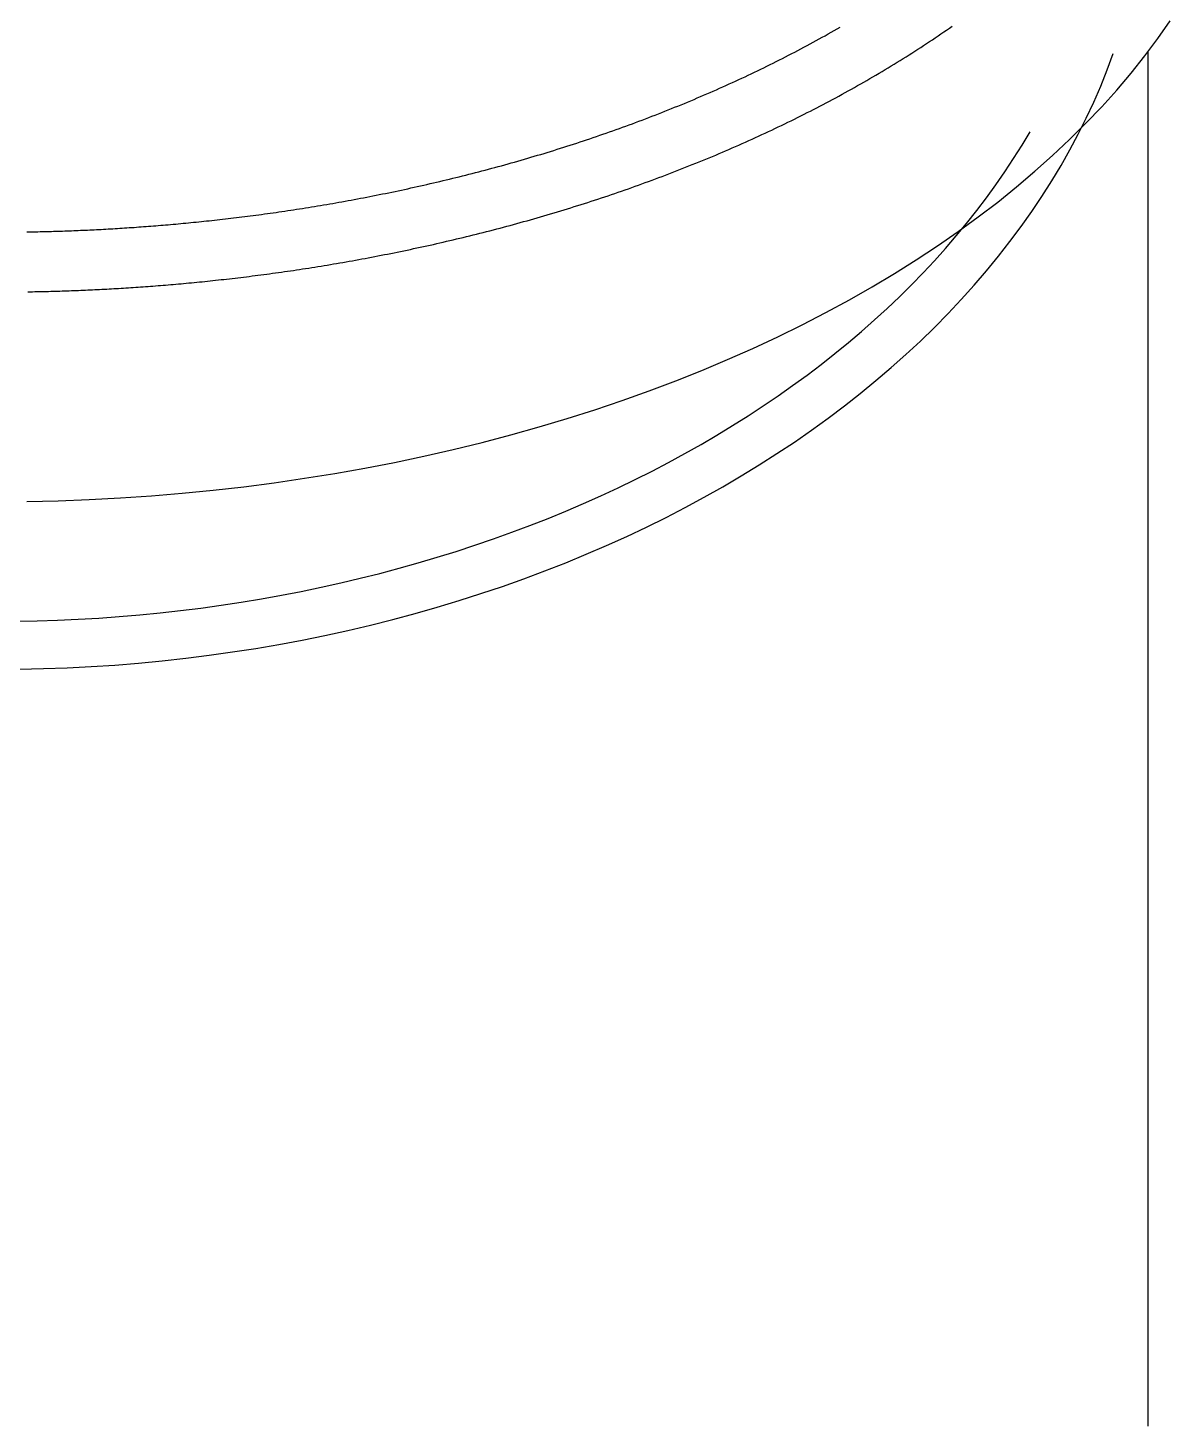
# Model space of a CAD drawing. Extents: x -6.6 to 53.7, y -19.1 to 40.6.
# Drawn here: x 44.38 to 51.12, y 22.72 to 30.97 of the extents above; entities that cross this region are included whole.
import ezdxf

# ---------------------------------------------------------------- set-up
doc = ezdxf.new("R2010")
doc.units = 0
doc.layers.get('0').update_dxf_attribs({"linetype": 'CONTINUOUS'})

msp = doc.modelspace()

# ---------------------------------------------------------------- linework, layer by layer
at = {"color": 7, "linetype": 'CONTINUOUS'}
msp.add_line((50.9877, 22.7211), (50.9877, 30.8346), dxfattribs=at)
at = {"color": 7}
for points in [[(44.3712, 29.7697, 0), (44.3843, 29.7699, 0), (44.3974, 29.7701, 0), (44.4105, 29.7703, 0), (44.4237, 29.7706, 0), (44.4368, 29.7708, 0), (44.4499, 29.7711, 0), (44.463, 29.7714, 0), (44.4762, 29.7717, 0), (44.4893, 29.772, 0), (44.5025, 29.7724, 0), (44.5157, 29.7727, 0), (44.5288, 29.7731, 0), (44.542, 29.7735, 0), (44.5553, 29.7739, 0), (44.5685, 29.7743, 0), (44.5817, 29.7747, 0), (44.595, 29.7752, 0), (44.6082, 29.7756, 0), (44.6215, 29.7761, 0), (44.6348, 29.7766, 0), (44.6481, 29.7771, 0), (44.6615, 29.7777, 0), (44.6748, 29.7782, 0), (44.6882, 29.7788, 0), (44.7016, 29.7793, 0), (44.715, 29.7799, 0), (44.7285, 29.7805, 0), (44.7419, 29.7812, 0), (44.7554, 29.7818, 0), (44.7689, 29.7825, 0), (44.7825, 29.7832, 0), (44.7961, 29.7838, 0), (44.8097, 29.7846, 0), (44.8233, 29.7853, 0), (44.8369, 29.786, 0), (44.8506, 29.7868, 0), (44.8643, 29.7876, 0), (44.8781, 29.7884, 0), (44.8919, 29.7892, 0), (44.9057, 29.79, 0), (44.9195, 29.7909, 0), (44.9334, 29.7918, 0), (44.9473, 29.7926, 0), (44.9613, 29.7935, 0), (44.9753, 29.7945, 0), (44.9893, 29.7954, 0), (45.0033, 29.7964, 0), (45.0174, 29.7974, 0), (45.0316, 29.7984, 0), (45.0458, 29.7994, 0), (45.06, 29.8004, 0), (45.0743, 29.8015, 0), (45.0886, 29.8026, 0), (45.1029, 29.8037, 0), (45.1174, 29.8048, 0), (45.1318, 29.8059, 0), (45.1463, 29.8071, 0), (45.1608, 29.8083, 0), (45.1754, 29.8095, 0), (45.1901, 29.8108, 0), (45.2048, 29.812, 0), (45.2195, 29.8133, 0), (45.2343, 29.8146, 0), (45.2492, 29.8159, 0), (45.2641, 29.8173, 0), (45.279, 29.8187, 0), (45.294, 29.8201, 0), (45.3091, 29.8215, 0), (45.3242, 29.823, 0), (45.3394, 29.8245, 0), (45.3546, 29.826, 0), (45.3699, 29.8275, 0), (45.3853, 29.8291, 0), (45.4007, 29.8306, 0), (45.4162, 29.8323, 0), (45.4318, 29.8339, 0), (45.4474, 29.8356, 0), (45.4631, 29.8373, 0), (45.4789, 29.839, 0), (45.4947, 29.8408, 0), (45.5106, 29.8425, 0), (45.5265, 29.8444, 0), (45.5425, 29.8462, 0), (45.5586, 29.8481, 0), (45.5748, 29.85, 0), (45.591, 29.8519, 0), (45.6073, 29.8539, 0), (45.6236, 29.8559, 0), (45.64, 29.8579, 0), (45.6565, 29.86, 0), (45.673, 29.8621, 0), (45.6896, 29.8642, 0), (45.7062, 29.8664, 0), (45.723, 29.8686, 0), (45.7397, 29.8708, 0), (45.7566, 29.8731, 0), (45.7734, 29.8754, 0), (45.7904, 29.8777, 0), (45.8074, 29.8801, 0), (45.8244, 29.8825, 0), (45.8416, 29.8849, 0), (45.8587, 29.8874, 0), (45.876, 29.8899, 0), (45.8933, 29.8924, 0), (45.9106, 29.895, 0), (45.928, 29.8976, 0), (45.9454, 29.9003, 0), (45.9629, 29.9029, 0), (45.9804, 29.9057, 0), (45.998, 29.9084, 0), (46.0156, 29.9112, 0), (46.0333, 29.914, 0), (46.051, 29.9169, 0), (46.0687, 29.9198, 0), (46.0865, 29.9227, 0), (46.1044, 29.9257, 0), (46.1222, 29.9287, 0), (46.1402, 29.9318, 0), (46.1581, 29.9349, 0), (46.1761, 29.938, 0), (46.1942, 29.9412, 0), (46.2122, 29.9444, 0), (46.2304, 29.9476, 0), (46.2485, 29.9509, 0), (46.2667, 29.9542, 0), (46.2849, 29.9576, 0), (46.3032, 29.961, 0), (46.3215, 29.9644, 0), (46.3398, 29.9679, 0), (46.3582, 29.9714, 0), (46.3766, 29.9749, 0), (46.3951, 29.9785, 0), (46.4135, 29.9821, 0), (46.432, 29.9858, 0), (46.4506, 29.9895, 0), (46.4691, 29.9933, 0), (46.4877, 29.997, 0), (46.5063, 30.0009, 0), (46.525, 30.0047, 0), (46.5437, 30.0086, 0), (46.5624, 30.0126, 0), (46.5811, 30.0166, 0), (46.5999, 30.0206, 0), (46.6187, 30.0246, 0), (46.6375, 30.0287, 0), (46.6563, 30.0329, 0), (46.6752, 30.0371, 0), (46.6941, 30.0413, 0), (46.713, 30.0456, 0), (46.7319, 30.0499, 0), (46.7508, 30.0542, 0), (46.7698, 30.0586, 0), (46.7888, 30.063, 0), (46.8078, 30.0675, 0), (46.8268, 30.072, 0), (46.8459, 30.0766, 0), (46.865, 30.0812, 0), (46.884, 30.0858, 0), (46.9031, 30.0905, 0), (46.9223, 30.0952, 0), (46.9414, 30.1, 0), (46.9605, 30.1048, 0), (46.9797, 30.1096, 0), (46.9989, 30.1145, 0), (47.0181, 30.1194, 0), (47.0373, 30.1244, 0), (47.0565, 30.1294, 0), (47.0757, 30.1345, 0), (47.0949, 30.1396, 0), (47.1142, 30.1447, 0), (47.1334, 30.1499, 0), (47.1527, 30.1552, 0), (47.1719, 30.1604, 0), (47.1912, 30.1657, 0), (47.2105, 30.1711, 0), (47.2298, 30.1765, 0), (47.2491, 30.182, 0), (47.2684, 30.1875, 0), (47.2877, 30.193, 0), (47.307, 30.1986, 0), (47.3263, 30.2042, 0), (47.3456, 30.2099, 0), (47.3649, 30.2156, 0), (47.3843, 30.2214, 0), (47.4036, 30.2272, 0), (47.4229, 30.233, 0), (47.4422, 30.2389, 0), (47.4615, 30.2448, 0), (47.4809, 30.2508, 0), (47.5002, 30.2569, 0), (47.5195, 30.2629, 0), (47.5388, 30.2691, 0), (47.5581, 30.2752, 0), (47.5775, 30.2814, 0), (47.5968, 30.2877, 0), (47.6161, 30.294, 0), (47.6355, 30.3004, 0), (47.6548, 30.3068, 0), (47.6741, 30.3132, 0), (47.6934, 30.3197, 0), (47.7128, 30.3262, 0), (47.7321, 30.3328, 0), (47.7514, 30.3395, 0), (47.7707, 30.3461, 0), (47.79, 30.3529, 0), (47.8093, 30.3596, 0), (47.8286, 30.3665, 0), (47.8479, 30.3733, 0), (47.8672, 30.3802, 0), (47.8865, 30.3872, 0), (47.9058, 30.3942, 0), (47.925, 30.4012, 0), (47.9443, 30.4083, 0), (47.9635, 30.4155, 0), (47.9828, 30.4227, 0), (48.002, 30.4299, 0), (48.0212, 30.4372, 0), (48.0404, 30.4445, 0), (48.0596, 30.4519, 0), (48.0788, 30.4593, 0), (48.098, 30.4667, 0), (48.1171, 30.4743, 0), (48.1363, 30.4818, 0), (48.1554, 30.4894, 0), (48.1745, 30.4971, 0), (48.1936, 30.5048, 0), (48.2127, 30.5125, 0), (48.2317, 30.5203, 0), (48.2508, 30.5281, 0), (48.2698, 30.536, 0), (48.2888, 30.5439, 0), (48.3078, 30.5519, 0), (48.3268, 30.5599, 0), (48.3458, 30.568, 0), (48.3647, 30.5761, 0), (48.3836, 30.5842, 0), (48.4025, 30.5924, 0), (48.4214, 30.6007, 0), (48.4402, 30.6089, 0), (48.459, 30.6173, 0), (48.4778, 30.6257, 0), (48.4966, 30.6341, 0), (48.5154, 30.6426, 0), (48.5341, 30.6511, 0), (48.5528, 30.6597, 0), (48.5715, 30.6683, 0), (48.5901, 30.6769, 0), (48.6088, 30.6856, 0), (48.6274, 30.6944, 0), (48.6459, 30.7032, 0), (48.6645, 30.712, 0), (48.683, 30.7209, 0), (48.7015, 30.7298, 0), (48.7199, 30.7388, 0), (48.7383, 30.7478, 0), (48.7567, 30.7569, 0), (48.7751, 30.766, 0), (48.7934, 30.7752, 0), (48.8117, 30.7844, 0), (48.8299, 30.7936, 0), (48.8482, 30.8029, 0), (48.8663, 30.8123, 0), (48.8845, 30.8216, 0), (48.9026, 30.8311, 0), (48.9207, 30.8405, 0), (48.9387, 30.8501, 0), (48.9567, 30.8596, 0), (48.9747, 30.8692, 0), (48.9926, 30.8789, 0), (49.0105, 30.8886, 0), (49.0283, 30.8983, 0), (49.0461, 30.9081, 0), (49.0639, 30.9179, 0), (49.0816, 30.9277, 0), (49.0993, 30.9376, 0), (49.1169, 30.9476, 0), (49.1345, 30.9576, 0), (49.1521, 30.9676, 0), (49.1696, 30.9777, 0)], [(44.3767, 29.4161, 0), (44.3902, 29.4164, 0), (44.4037, 29.4166, 0), (44.4172, 29.4168, 0), (44.4307, 29.4171, 0), (44.4442, 29.4173, 0), (44.4577, 29.4176, 0), (44.4712, 29.4179, 0), (44.4848, 29.4183, 0), (44.4983, 29.4186, 0), (44.5119, 29.4189, 0), (44.5254, 29.4193, 0), (44.539, 29.4197, 0), (44.5526, 29.4201, 0), (44.5662, 29.4205, 0), (44.5798, 29.4209, 0), (44.5934, 29.4214, 0), (44.6071, 29.4218, 0), (44.6207, 29.4223, 0), (44.6344, 29.4228, 0), (44.6481, 29.4233, 0), (44.6618, 29.4238, 0), (44.6756, 29.4244, 0), (44.6893, 29.4249, 0), (44.7031, 29.4255, 0), (44.7169, 29.4261, 0), (44.7307, 29.4267, 0), (44.7446, 29.4274, 0), (44.7584, 29.428, 0), (44.7723, 29.4287, 0), (44.7862, 29.4293, 0), (44.8002, 29.43, 0), (44.8142, 29.4308, 0), (44.8282, 29.4315, 0), (44.8422, 29.4322, 0), (44.8563, 29.433, 0), (44.8704, 29.4338, 0), (44.8845, 29.4346, 0), (44.8986, 29.4354, 0), (44.9128, 29.4363, 0), (44.9271, 29.4371, 0), (44.9413, 29.438, 0), (44.9556, 29.4389, 0), (44.9699, 29.4398, 0), (44.9843, 29.4407, 0), (44.9987, 29.4417, 0), (45.0132, 29.4427, 0), (45.0276, 29.4437, 0), (45.0422, 29.4447, 0), (45.0567, 29.4457, 0), (45.0713, 29.4468, 0), (45.086, 29.4478, 0), (45.1007, 29.4489, 0), (45.1154, 29.45, 0), (45.1302, 29.4512, 0), (45.1451, 29.4523, 0), (45.1599, 29.4535, 0), (45.1749, 29.4547, 0), (45.1899, 29.456, 0), (45.2049, 29.4572, 0), (45.22, 29.4585, 0), (45.2351, 29.4598, 0), (45.2503, 29.4611, 0), (45.2655, 29.4624, 0), (45.2808, 29.4638, 0), (45.2962, 29.4652, 0), (45.3116, 29.4666, 0), (45.327, 29.4681, 0), (45.3426, 29.4696, 0), (45.3581, 29.4711, 0), (45.3738, 29.4726, 0), (45.3895, 29.4741, 0), (45.4052, 29.4757, 0), (45.4211, 29.4773, 0), (45.4369, 29.479, 0), (45.4529, 29.4806, 0), (45.4689, 29.4823, 0), (45.485, 29.484, 0), (45.5012, 29.4858, 0), (45.5174, 29.4876, 0), (45.5337, 29.4894, 0), (45.5501, 29.4912, 0), (45.5665, 29.4931, 0), (45.583, 29.495, 0), (45.5996, 29.4969, 0), (45.6162, 29.4989, 0), (45.6329, 29.5009, 0), (45.6497, 29.5029, 0), (45.6665, 29.505, 0), (45.6834, 29.5071, 0), (45.7004, 29.5092, 0), (45.7174, 29.5114, 0), (45.7345, 29.5136, 0), (45.7517, 29.5158, 0), (45.7689, 29.5181, 0), (45.7862, 29.5203, 0), (45.8035, 29.5227, 0), (45.8209, 29.525, 0), (45.8384, 29.5274, 0), (45.8559, 29.5299, 0), (45.8735, 29.5324, 0), (45.8911, 29.5349, 0), (45.9088, 29.5374, 0), (45.9266, 29.54, 0), (45.9444, 29.5426, 0), (45.9622, 29.5453, 0), (45.9801, 29.5479, 0), (45.9981, 29.5507, 0), (46.0161, 29.5534, 0), (46.0342, 29.5562, 0), (46.0523, 29.5591, 0), (46.0704, 29.562, 0), (46.0886, 29.5649, 0), (46.1069, 29.5678, 0), (46.1252, 29.5708, 0), (46.1435, 29.5738, 0), (46.1619, 29.5769, 0), (46.1803, 29.58, 0), (46.1988, 29.5832, 0), (46.2173, 29.5864, 0), (46.2358, 29.5896, 0), (46.2544, 29.5928, 0), (46.2731, 29.5961, 0), (46.2917, 29.5995, 0), (46.3105, 29.6029, 0), (46.3292, 29.6063, 0), (46.348, 29.6097, 0), (46.3668, 29.6132, 0), (46.3857, 29.6168, 0), (46.4046, 29.6204, 0), (46.4235, 29.624, 0), (46.4425, 29.6276, 0), (46.4615, 29.6313, 0), (46.4805, 29.6351, 0), (46.4996, 29.6388, 0), (46.5187, 29.6427, 0), (46.5379, 29.6465, 0), (46.557, 29.6504, 0), (46.5762, 29.6544, 0), (46.5955, 29.6583, 0), (46.6147, 29.6624, 0), (46.634, 29.6664, 0), (46.6533, 29.6705, 0), (46.6727, 29.6747, 0), (46.692, 29.6789, 0), (46.7114, 29.6831, 0), (46.7309, 29.6874, 0), (46.7503, 29.6917, 0), (46.7698, 29.696, 0), (46.7893, 29.7004, 0), (46.8088, 29.7049, 0), (46.8283, 29.7094, 0), (46.8479, 29.7139, 0), (46.8675, 29.7185, 0), (46.8871, 29.7231, 0), (46.9067, 29.7277, 0), (46.9264, 29.7324, 0), (46.946, 29.7372, 0), (46.9657, 29.7419, 0), (46.9854, 29.7468, 0), (47.0051, 29.7516, 0), (47.0248, 29.7566, 0), (47.0446, 29.7615, 0), (47.0644, 29.7665, 0), (47.0841, 29.7716, 0), (47.1039, 29.7766, 0), (47.1237, 29.7818, 0), (47.1436, 29.7869, 0), (47.1634, 29.7922, 0), (47.1832, 29.7974, 0), (47.2031, 29.8027, 0), (47.2229, 29.8081, 0), (47.2428, 29.8135, 0), (47.2627, 29.8189, 0), (47.2826, 29.8244, 0), (47.3025, 29.83, 0), (47.3224, 29.8355, 0), (47.3423, 29.8412, 0), (47.3622, 29.8468, 0), (47.3821, 29.8525, 0), (47.4021, 29.8583, 0), (47.422, 29.8641, 0), (47.4419, 29.87, 0), (47.4619, 29.8759, 0), (47.4818, 29.8818, 0), (47.5017, 29.8878, 0), (47.5217, 29.8938, 0), (47.5416, 29.8999, 0), (47.5616, 29.906, 0), (47.5815, 29.9122, 0), (47.6014, 29.9185, 0), (47.6214, 29.9247, 0), (47.6413, 29.931, 0), (47.6613, 29.9374, 0), (47.6812, 29.9438, 0), (47.7012, 29.9503, 0), (47.7211, 29.9568, 0), (47.7411, 29.9634, 0), (47.7611, 29.97, 0), (47.781, 29.9766, 0), (47.801, 29.9833, 0), (47.8209, 29.9901, 0), (47.8409, 29.9969, 0), (47.8608, 30.0037, 0), (47.8808, 30.0106, 0), (47.9007, 30.0176, 0), (47.9207, 30.0246, 0), (47.9406, 30.0316, 0), (47.9605, 30.0387, 0), (47.9804, 30.0458, 0), (48.0004, 30.053, 0), (48.0203, 30.0603, 0), (48.0402, 30.0675, 0), (48.0601, 30.0749, 0), (48.0799, 30.0823, 0), (48.0998, 30.0897, 0), (48.1197, 30.0972, 0), (48.1395, 30.1047, 0), (48.1594, 30.1122, 0), (48.1792, 30.1199, 0), (48.199, 30.1275, 0), (48.2188, 30.1352, 0), (48.2386, 30.143, 0), (48.2584, 30.1508, 0), (48.2782, 30.1587, 0), (48.2979, 30.1666, 0), (48.3177, 30.1745, 0), (48.3374, 30.1825, 0), (48.3571, 30.1906, 0), (48.3768, 30.1987, 0), (48.3965, 30.2068, 0), (48.4161, 30.215, 0), (48.4358, 30.2232, 0), (48.4554, 30.2315, 0), (48.475, 30.2398, 0), (48.4946, 30.2482, 0), (48.5141, 30.2567, 0), (48.5336, 30.2651, 0), (48.5532, 30.2737, 0), (48.5727, 30.2822, 0), (48.5921, 30.2909, 0), (48.6116, 30.2995, 0), (48.631, 30.3082, 0), (48.6504, 30.317, 0), (48.6698, 30.3258, 0), (48.6891, 30.3347, 0), (48.7084, 30.3436, 0), (48.7277, 30.3525, 0), (48.747, 30.3615, 0), (48.7662, 30.3706, 0), (48.7854, 30.3797, 0), (48.8046, 30.3888, 0), (48.8238, 30.398, 0), (48.8429, 30.4073, 0), (48.862, 30.4166, 0), (48.881, 30.4259, 0), (48.9001, 30.4353, 0), (48.9191, 30.4447, 0), (48.938, 30.4542, 0), (48.957, 30.4637, 0), (48.9759, 30.4733, 0), (48.9947, 30.4829, 0), (49.0136, 30.4926, 0), (49.0323, 30.5023, 0), (49.0511, 30.5121, 0), (49.0698, 30.5219, 0), (49.0885, 30.5317, 0), (49.1071, 30.5416, 0), (49.1257, 30.5516, 0), (49.1443, 30.5616, 0), (49.1628, 30.5716, 0), (49.1813, 30.5817, 0), (49.1997, 30.5918, 0), (49.2181, 30.602, 0), (49.2365, 30.6122, 0), (49.2548, 30.6224, 0), (49.273, 30.6327, 0), (49.2913, 30.6431, 0), (49.3094, 30.6535, 0), (49.3276, 30.6639, 0), (49.3457, 30.6744, 0), (49.3637, 30.6849, 0), (49.3817, 30.6955, 0), (49.3996, 30.7061, 0), (49.4176, 30.7167, 0), (49.4354, 30.7274, 0), (49.4532, 30.7381, 0), (49.471, 30.7489, 0), (49.4887, 30.7597, 0), (49.5063, 30.7705, 0), (49.5239, 30.7814, 0), (49.5415, 30.7924, 0), (49.559, 30.8033, 0), (49.5765, 30.8143, 0), (49.5939, 30.8254, 0), (49.6112, 30.8365, 0), (49.6285, 30.8476, 0), (49.6458, 30.8588, 0), (49.6629, 30.87, 0), (49.6801, 30.8812, 0), (49.6971, 30.8925, 0), (49.7142, 30.9039, 0), (49.7311, 30.9152, 0), (49.748, 30.9266, 0), (49.7649, 30.9381, 0), (49.7817, 30.9495, 0), (49.7984, 30.961, 0), (49.8151, 30.9726, 0), (49.8317, 30.9842, 0)]]:
    msp.add_polyline3d(points, dxfattribs=at)
at = {"color": 7, "linetype": 'CONTINUOUS'}
for points in [[(44.3718, 28.1787, 0), (44.5557, 28.1828, 0), (44.7395, 28.1898, 0), (44.9229, 28.1994, 0), (45.1058, 28.2119, 0), (45.2882, 28.2271, 0), (45.4699, 28.245, 0), (45.6509, 28.2656, 0), (45.831, 28.289, 0), (46.0101, 28.3151, 0), (46.1881, 28.3438, 0), (46.3649, 28.3752, 0), (46.5403, 28.4093, 0), (46.7144, 28.446, 0), (46.8869, 28.4853, 0), (47.0579, 28.5272, 0), (47.227, 28.5716, 0), (47.3944, 28.6186, 0), (47.5598, 28.6681, 0), (47.7232, 28.72, 0), (47.8845, 28.7744, 0), (48.0435, 28.8312, 0), (48.2002, 28.8904, 0), (48.3545, 28.9519, 0), (48.5063, 29.0157, 0), (48.6555, 29.0818, 0), (48.802, 29.1501, 0), (48.9457, 29.2206, 0), (49.0865, 29.2932, 0), (49.2244, 29.368, 0), (49.3593, 29.4447, 0), (49.491, 29.5235, 0), (49.6196, 29.6042, 0), (49.7449, 29.6869, 0), (49.8668, 29.7714, 0), (49.9853, 29.8577, 0), (50.1003, 29.9458, 0), (50.2118, 30.0356, 0), (50.3196, 30.127, 0), (50.4237, 30.22, 0), (50.5241, 30.3146, 0), (50.6207, 30.4106, 0), (50.7134, 30.5081, 0), (50.8021, 30.6069, 0), (50.8869, 30.707, 0), (50.9676, 30.8084, 0), (51.0443, 30.9109, 0), (51.1168, 31.0146, 0)], [(44.3284, 27.1884, 0), (44.4691, 27.1915, 0), (44.6096, 27.1966, 0), (44.7499, 27.2038, 0), (44.89, 27.2131, 0), (45.0298, 27.2244, 0), (45.1692, 27.2377, 0), (45.3082, 27.2531, 0), (45.4468, 27.2705, 0), (45.5848, 27.2899, 0), (45.7222, 27.3114, 0), (45.8589, 27.3348, 0), (45.9949, 27.3603, 0), (46.1302, 27.3877, 0), (46.2646, 27.4171, 0), (46.3981, 27.4485, 0), (46.5307, 27.4818, 0), (46.6623, 27.517, 0), (46.7928, 27.5542, 0), (46.9222, 27.5933, 0), (47.0505, 27.6342, 0), (47.1775, 27.677, 0), (47.3032, 27.7217, 0), (47.4276, 27.7682, 0), (47.5506, 27.8165, 0), (47.6722, 27.8666, 0), (47.7922, 27.9185, 0), (47.9108, 27.9721, 0), (48.0277, 28.0274, 0), (48.143, 28.0844, 0), (48.2566, 28.1431, 0), (48.3685, 28.2035, 0), (48.4785, 28.2655, 0), (48.5868, 28.3291, 0), (48.6931, 28.3942, 0), (48.7975, 28.4609, 0), (48.9, 28.5291, 0), (49.0004, 28.5988, 0), (49.0988, 28.6699, 0), (49.195, 28.7425, 0), (49.2892, 28.8164, 0), (49.3811, 28.8917, 0), (49.4708, 28.9684, 0), (49.5583, 29.0463, 0), (49.6434, 29.1255, 0), (49.7262, 29.206, 0), (49.8067, 29.2876, 0), (49.8847, 29.3704, 0), (49.9603, 29.4543, 0), (50.0334, 29.5393, 0), (50.1041, 29.6254, 0), (50.1722, 29.7124, 0), (50.2377, 29.8005, 0), (50.3006, 29.8895, 0), (50.3609, 29.9793, 0), (50.4186, 30.0701, 0), (50.4736, 30.1617, 0), (50.526, 30.254, 0), (50.5756, 30.3471, 0), (50.6224, 30.4409, 0), (50.6666, 30.5354, 0), (50.7079, 30.6305, 0), (50.7464, 30.7262, 0), (50.7822, 30.8224, 0)], [(44.3094, 27.471, 0), (44.4311, 27.4734, 0), (44.5527, 27.4773, 0), (44.6741, 27.4829, 0), (44.7954, 27.49, 0), (44.9165, 27.4987, 0), (45.0374, 27.509, 0), (45.1579, 27.5209, 0), (45.2781, 27.5343, 0), (45.398, 27.5493, 0), (45.5174, 27.5659, 0), (45.6364, 27.584, 0), (45.7549, 27.6037, 0), (45.8729, 27.6249, 0), (45.9903, 27.6476, 0), (46.107, 27.6719, 0), (46.2232, 27.6977, 0), (46.3386, 27.725, 0), (46.4533, 27.7538, 0), (46.5672, 27.7841, 0), (46.6803, 27.8158, 0), (46.7926, 27.8491, 0), (46.904, 27.8838, 0), (47.0145, 27.9199, 0), (47.124, 27.9575, 0), (47.2325, 27.9965, 0), (47.3399, 28.0369, 0), (47.4463, 28.0787, 0), (47.5516, 28.1219, 0), (47.6558, 28.1664, 0), (47.7587, 28.2123, 0), (47.8605, 28.2595, 0), (47.961, 28.3081, 0), (48.0602, 28.3579, 0), (48.1581, 28.4091, 0), (48.2546, 28.4615, 0), (48.3498, 28.5151, 0), (48.4435, 28.57, 0), (48.5358, 28.6261, 0), (48.6267, 28.6834, 0), (48.716, 28.7419, 0), (48.8038, 28.8015, 0), (48.89, 28.8623, 0), (48.9746, 28.9242, 0), (49.0575, 28.9871, 0), (49.1389, 29.0512, 0), (49.2185, 29.1162, 0), (49.2964, 29.1824, 0), (49.3726, 29.2495, 0), (49.447, 29.3176, 0), (49.5197, 29.3866, 0), (49.5905, 29.4566, 0), (49.6595, 29.5275, 0), (49.7266, 29.5993, 0), (49.7919, 29.672, 0), (49.8552, 29.7455, 0), (49.9166, 29.8198, 0), (49.9761, 29.8949, 0), (50.0335, 29.9707, 0), (50.0891, 30.0473, 0), (50.1425, 30.1246, 0), (50.194, 30.2026, 0), (50.2434, 30.2813, 0), (50.2908, 30.3606, 0)]]:
    msp.add_polyline3d(points, dxfattribs=at)

doc.saveas('drawing.dxf')
